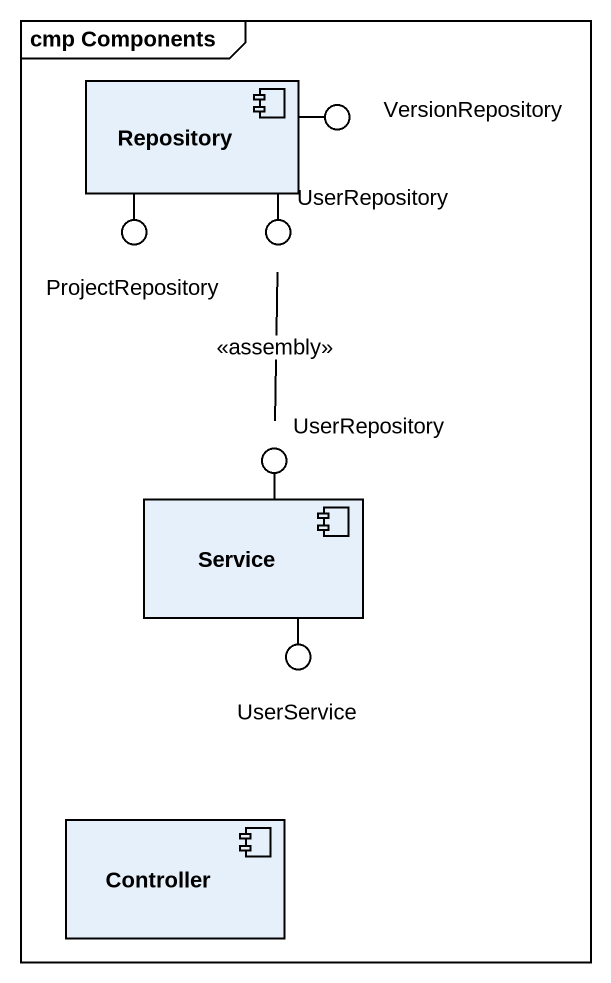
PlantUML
@startuml
mainframe cmp Components
component Repository
() VersionRepository
() ProjectRepository
() UserRepository
() "UserRepository" as UserRepository_2
component Service
() UserService
component Controller
Repository -right- VersionRepository
Repository -- ProjectRepository
Repository -- UserRepository
Service -up- UserRepository_2
Service -- UserService
UserRepository_2 -up- UserRepository : <<assembly>>
@enduml
